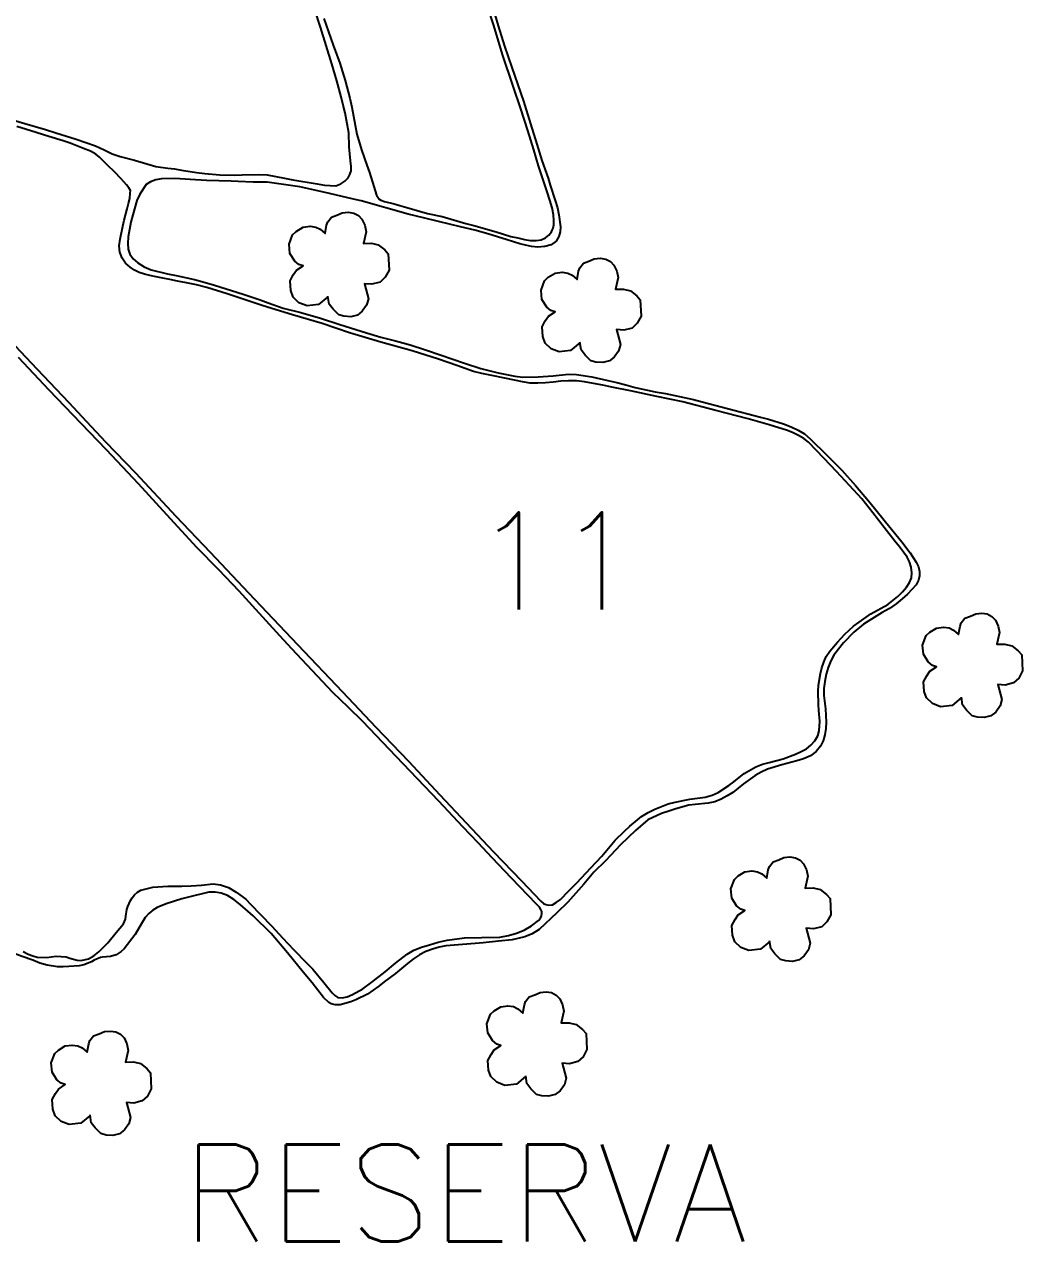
# Model space of a CAD drawing. Extents: x 725464 to 749663, y 7823017 to 7831417.
# Drawn here: x 734263 to 734798, y 7828279 to 7828931 of the extents above; entities that cross this region are included whole.
import ezdxf

# ---------------------------------------------------------------- set-up
doc = ezdxf.new("R2010")
doc.units = 0
doc.header["$MEASUREMENT"] = 0
doc.linetypes.add('CONTINUO', pattern=[0])
doc.layers.add('0114000011', color=1, linetype='Continuous', lineweight=25)
doc.layers.add('TEXTO_DIVERSOS', color=7, linetype='Continuous', lineweight=5)
for name, color, linetype in [('0114000011002', 5, 'Continuous'), ('0114000011003', 5, 'Continuous'), ('0114000011010', 5, 'Continuous'), ('0114000011011', 5, 'Continuous'), ('SIMBOLO ARVORE', 118, 'Continuous'), ('TEXTO_NUN_TAL', 7, 'Continuous')]:
    doc.layers.add(name, color=color, linetype=linetype)
doc.styles.add('SIMPLEX', font='simplex', dxfattribs={"height": 0.2})

msp = doc.modelspace()

# ---------------------------------------------------------------- linework, layer by layer
at = {"layer": '0114000011', "linetype": 'CONTINUO', "flags": 128}
msp.add_lwpolyline([(733914.51, 7829403.57), (733927.72, 7829379.37), (733939.25, 7829358.04), (733940.52, 7829355.74), (733942.14, 7829353.5), (733945.21, 7829352.61), (733948.87, 7829351.92), (733954.31, 7829351.18), (733961.79, 7829350.2), (733965.97, 7829349.86), (733970.23, 7829349.42), (733979.07, 7829348.38), (733983.39, 7829347.7), (733992.08, 7829346.82), (734001.91, 7829346.74), (734017.5, 7829346.58), (734027.18, 7829346.94), (734033.14, 7829344.98), (734036.57, 7829343.68), (734043.61, 7829341.04), (734052.33, 7829337.6), (734062.17, 7829333.56), (734072.37, 7829329.3), (734082.58, 7829325.09), (734092.87, 7829321.45), (734102.89, 7829318.32), (734107.97, 7829317.21), (734112.93, 7829316.06), (734117.65, 7829314.59), (734126.57, 7829311.11), (734135.98, 7829308.5), (734151.65, 7829305.13), (734157.2, 7829303.82), (734168.03, 7829301.18), (734172.99, 7829299.72), (734177.44, 7829298.28), (734181.41, 7829296.45), (734185.24, 7829294.22), (734189.05, 7829291.37), (734195.94, 7829284.79), (734199.02, 7829281.84), (734201.98, 7829279.59), (734205.16, 7829278.25), (734208.7, 7829277.83), (734212.43, 7829278.29), (734216.26, 7829279.23), (734219.71, 7829280.78), (734222.67, 7829282.72), (734225.09, 7829284.72), (734230.24, 7829289.57), (734233.21, 7829292.51), (734240.04, 7829298.7), (734243.9, 7829302), (734247.92, 7829305.26), (734251.93, 7829308.59), (734255.78, 7829312.08), (734266.71, 7829323.19), (734273.44, 7829331.06), (734276.65, 7829334.92), (734279.75, 7829338.47), (734282.9, 7829341.4), (734286.31, 7829344.07), (734289.88, 7829346.33), (734293.9, 7829347.98), (734298.12, 7829349.02), (734302.49, 7829349.51), (734306.9, 7829349.51), (734311.34, 7829349.23), (734320.44, 7829347.73), (734325.01, 7829346.48), (734329.58, 7829344.96), (734334.11, 7829343.37), (734346.76, 7829338.92), (734350.73, 7829337.43), (734359.03, 7829334.04), (734367.48, 7829329.89), (734374.9, 7829325.01), (734378.35, 7829322.5), (734385.3, 7829317.21), (734387.96, 7829314.7), (734391.44, 7829311.06), (734395.78, 7829306.07), (734399.29, 7829301.25), (734400.89, 7829298.51), (734402.19, 7829295.92), (734403.25, 7829293.37), (734404.47, 7829290.42), (734406.8, 7829283.96), (734409.36, 7829275.36), (734412.91, 7829263.26), (734417.1, 7829250.76), (734419.24, 7829244.1), (734423.19, 7829230.4), (734425.45, 7829223.37), (734426.62, 7829219.81), (734430.16, 7829208.98), (734436.01, 7829190.55), (734441.9, 7829172.02), (734444.27, 7829164.36), (734447.18, 7829155.14), (734450.67, 7829144.29), (734455.05, 7829131.28), (734457.92, 7829122.74), (734460.46, 7829114.36), (734464.26, 7829102.4), (734468.16, 7829089.88), (734471.46, 7829078.16), (734477.61, 7829060.13), (734484.24, 7829039.4), (734487.29, 7829029.52), (734491.76, 7829015.72), (734495.93, 7829001.45), (734501.59, 7828982.4), (734504.42, 7828972.8), (734507.22, 7828962.55), (734510.25, 7828952.03), (734513.54, 7828941.22), (734516.79, 7828930.38), (734520.18, 7828919.39), (734524.09, 7828907.95), (734530.35, 7828889.95), (734534.22, 7828877.83), (734537.5, 7828866.81), (734540.22, 7828858.19), (734543.62, 7828848.66), (734544.61, 7828844.99), (734547.43, 7828836.67), (734548.53, 7828832.78), (734549.37, 7828829.01), (734550.27, 7828822.56), (734550.04, 7828819.82), (734549.29, 7828817.32), (734547.85, 7828814.94), (734545.27, 7828812.99), (734541.75, 7828812), (734538.06, 7828811.77), (734534.65, 7828812.12), (734531.51, 7828812.72), (734528.37, 7828813.54), (734521.61, 7828815.68), (734511.35, 7828818.84), (734504.32, 7828820.72), (734496.63, 7828822.58), (734484.9, 7828825.4), (734476.78, 7828827.36), (734468.54, 7828829.46), (734443.36, 7828836.46), (734439.22, 7828837.47), (734426.52, 7828840.52), (734418.52, 7828842.28), (734410.58, 7828843.99), (734403.12, 7828845.06), (734392.96, 7828846.46), (734385.52, 7828846.61), (734377.52, 7828846.87), (734373.7, 7828846.98), (734360.54, 7828847.5), (734351.71, 7828848.03), (734343.61, 7828848.42), (734336.43, 7828848.32), (734333.33, 7828847.7), (734330.57, 7828846.68), (734328.27, 7828845.29), (734324.75, 7828840.17), (734324.75, 7828840.17), (734323.29, 7828836.7), (734320.99, 7828829.06), (734320.99, 7828829.06), (734320.01, 7828825.05), (734318.64, 7828817.24), (734318.36, 7828813.72), (734318.58, 7828810.7), (734319.48, 7828807.91), (734321.21, 7828805.46), (734323.81, 7828803.27), (734327.12, 7828801.21), (734330.96, 7828799.45), (734339.65, 7828797.31), (734344.26, 7828796.46), (734354.08, 7828794.31), (734359.35, 7828792.89), (734364.76, 7828791.31), (734380.16, 7828786.55), (734389.34, 7828783.54), (734393.63, 7828781.83), (734401.64, 7828778.93), (734411.15, 7828776.63), (734421.6, 7828773.59), (734431.97, 7828770.17), (734446.24, 7828765.7), (734453.99, 7828763.5), (734461.77, 7828761.51), (734469.69, 7828759.3), (734477.86, 7828756.63), (734486.28, 7828753.73), (734498.8, 7828749.47), (734507.55, 7828746.62), (734516.74, 7828744.32), (734525.7, 7828742.46), (734530, 7828742.03), (734538.26, 7828742.22), (734546.28, 7828742.81), (734554.47, 7828743.7), (734558.83, 7828743.45), (734567.09, 7828742.15), (734575.63, 7828740.28), (734580.37, 7828739.15), (734585.26, 7828737.83), (734590.3, 7828736.49), (734600.96, 7828734.23), (734606.4, 7828733.27), (734621.44, 7828730.05), (734626.04, 7828728.83), (734639.61, 7828725.15), (734657.36, 7828720.52), (734661.59, 7828719.51), (734669.76, 7828716.95), (734673.74, 7828715.37), (734677.5, 7828713.58), (734680.99, 7828711.58), (734684, 7828709.01), (734686.91, 7828706.14), (734690.13, 7828702.99), (734693.62, 7828699.56), (734700.89, 7828692.2), (734708.33, 7828684), (734715.22, 7828675.76), (734718.53, 7828671.74), (734724.36, 7828664.5), (734733.09, 7828653.76), (734737.53, 7828647.87), (734740.84, 7828642.9), (734742.01, 7828640.42), (734742.62, 7828637.91), (734742.61, 7828635.53), (734742.03, 7828633.27), (734740.72, 7828630.76), (734736.19, 7828625.77), (734733.31, 7828623.17), (734730.03, 7828620.45), (734726.43, 7828618), (734722.58, 7828615.87), (734712.57, 7828609.67), (734707.46, 7828605.25), (734701.93, 7828599.62), (734699.09, 7828596.29), (734696.71, 7828593.02), (734695.01, 7828589.92), (734693.66, 7828586.43), (734692.6, 7828582.75), (734691.85, 7828578.91), (734691.39, 7828575.1), (734691.29, 7828571.44), (734692.12, 7828564.22), (734692.57, 7828557.16), (734692.37, 7828553.73), (734691.91, 7828550.37), (734690.97, 7828547.12), (734689.5, 7828544.14), (734687.27, 7828541.35), (734684.11, 7828539), (734680.46, 7828537.39), (734676.76, 7828536.35), (734668.87, 7828534.28), (734661.18, 7828531.91), (734657.7, 7828530.33), (734654.45, 7828528.47), (734648.27, 7828523.97), (734642.5, 7828519.47), (734639.58, 7828517.55), (734636.33, 7828515.78), (734632.94, 7828514.46), (734629.42, 7828513.63), (734622.37, 7828513.05), (734618.97, 7828512.65), (734612.08, 7828510.71), (734608.29, 7828509.46), (734604.4, 7828508.2), (734597.01, 7828504.75), (734590.34, 7828499.06), (734582.41, 7828491.32), (734574.26, 7828482.74), (734568.16, 7828476.66), (734562.64, 7828470.21), (734554.23, 7828460.62), (734548.32, 7828454.83), (734538.8, 7828445.9), (734535.06, 7828443.72), (734531.16, 7828442.09), (734524.33, 7828440.5), (734517.08, 7828439.67), (734508.77, 7828438.73), (734504.49, 7828438.44), (734488.84, 7828437.22), (734485.26, 7828436.5), (734481.66, 7828435.48), (734478.09, 7828434.12), (734474.7, 7828432.37), (734471.46, 7828430.27), (734468.22, 7828427.81), (734461.73, 7828422.42), (734455.81, 7828417.83), (734452.8, 7828415.56), (734446.77, 7828411.25), (734440.58, 7828408.25), (734437.81, 7828407.13), (734432.21, 7828405.64), (734429.55, 7828405.5), (734427.32, 7828406.13), (734426.1, 7828406.79), (734423.22, 7828409.53), (734417.12, 7828417.3), (734412.31, 7828423.17), (734404, 7828433.51), (734395.27, 7828443.76), (734385.5, 7828453.26), (734378.53, 7828459.36), (734375.15, 7828462.07), (734371.71, 7828464.19), (734368.34, 7828465.4), (734365.12, 7828466.04), (734361.82, 7828465.97), (734350.91, 7828463.35), (734347.27, 7828462.35), (734338.86, 7828459.79), (734334.13, 7828457.76), (734331.85, 7828456.32), (734329.6, 7828454.57), (734327.75, 7828452.45), (734326.1, 7828449.79), (734324.34, 7828446.69), (734322.33, 7828443.26), (734316.42, 7828435.68), (734314.84, 7828434.23), (734312.07, 7828432.45), (734309.07, 7828431.55), (734307.01, 7828431.28), (734304.89, 7828431.2), (734303.69, 7828431), (734300.26, 7828429.46), (734298.89, 7828428.67), (734294.75, 7828427.02), (734292.26, 7828426.48), (734286.81, 7828426.05), (734283.78, 7828425.92), (734280.77, 7828425.9), (734275.17, 7828426.82), (734271.17, 7828428), (734267.42, 7828429.56), (734261.81, 7828431.49), (734256, 7828433.72), (734253.19, 7828434.5), (734248.11, 7828435.09), (734245.97, 7828434.86), (734241.55, 7828433.93), (734238.25, 7828433.33), (734234.37, 7828433.05), (734225.08, 7828432.8), (734218.93, 7828432.44), (734212.8, 7828432.46), (734209.91, 7828432.83), (734206.84, 7828433.68), (734201.13, 7828436.55), (734198.67, 7828438.31), (734196.57, 7828440.17), (734194.41, 7828442.87), (734192.65, 7828446.05), (734191.33, 7828449.19), (734190.52, 7828452.06), (734190.65, 7828457.08), (734191.43, 7828462.08), (734191.67, 7828464.22), (734191.94, 7828469.04), (734191.54, 7828472.23), (734190.5, 7828478.13), (734189.74, 7828484.44), (734189.32, 7828493.39), (734188.86, 7828497.44), (734187.97, 7828501.04), (734186.44, 7828504.72), (734184.76, 7828507.31), (734182.82, 7828509.6), (734180.66, 7828511.48), (734178.06, 7828512.92), (734175.17, 7828513.68), (734172.18, 7828513.8), (734169.46, 7828513.71), (734166.92, 7828513.13), (734162.89, 7828511.92), (734161.82, 7828511.36), (734158.22, 7828508.95), (734155.89, 7828507.03), (734151.74, 7828503.02), (734150.1, 7828501.09), (734146.8, 7828497.09), (734143.2, 7828492.56), (734138.85, 7828485.77), (734136.1, 7828481.5), (734133.81, 7828478.45), (734130.96, 7828474.52), (734128.99, 7828472.05), (734124.8, 7828467.48), (734122.17, 7828463.24), (734119.95, 7828456.42), (734117.63, 7828449.86), (734112.53, 7828438.58), (734108.39, 7828430.85), (734103.75, 7828422.99), (734096.81, 7828415.53), (734093.68, 7828412.06), (734087.85, 7828405.36), (734082.23, 7828397.13), (734079.41, 7828393.09), (734073.55, 7828384.83), (734066.07, 7828379.82), (734061.8, 7828377.97), (734052.44, 7828375.74), (734037.62, 7828378.62), (734033.02, 7828380.79), (734024.57, 7828385.46), (734019.37, 7828387.48), (734016.93, 7828387.91), (734010.78, 7828387.86), (733999.41, 7828385.28), (733994.15, 7828383.23), (733984.33, 7828377.63), (733979.33, 7828367.43), (733977.81, 7828362.07), (733976.67, 7828349.78), (733975.5, 7828339.38), (733974.75, 7828334.59), (733972.38, 7828323.51), (733963.21, 7828322.55), (733958.4, 7828324.37), (733949.16, 7828330.65), (733939.56, 7828339.72), (733935.31, 7828344.77), (733928.58, 7828355.11), (733922.37, 7828365.27), (733919.2, 7828369.43), (733909.88, 7828377.56), (733904.02, 7828380.1), (733899.53, 7828381.34), (733889.28, 7828382.74), (733877.57, 7828383.61), (733872, 7828383.72), (733861.14, 7828383.31), (733850.33, 7828381.56), (733844.79, 7828380.88), (733833.76, 7828379.96), (733822.94, 7828381.16), (733817.78, 7828381.93), (733807.58, 7828383.88), (733799.93, 7828387.44), (733795.78, 7828391.47), (733788.58, 7828401.93), (733780.03, 7828415.12), (733775.8, 7828421.75), (733767.35, 7828435.2), (733760.43, 7828448.45), (733757.07, 7828454.95), (733749.68, 7828469.41), (733738.49, 7828479.71), (733728.89, 7828487.35), (733719.53, 7828494.99), (733714.54, 7828498.61), (733703.25, 7828505.96), (733692.5, 7828514.66), (733687.13, 7828519.3), (733676.47, 7828529.08), (733666.91, 7828538.29), (733662.63, 7828542.93), (733659.04, 7828547.4), (733654.58, 7828551.87), (733647.9, 7828561.8), (733644.88, 7828565.7), (733642.05, 7828568.92), (733636, 7828574.78), (733631.26, 7828583.52), (733630.01, 7828589.14), (733630.09, 7828610.2), (733630.05, 7828615.22), (733629.86, 7828625), (733626.85, 7828633.52), (733625.5, 7828638.61), (733623.48, 7828649.46), (733625.95, 7828677.66), (733624.21, 7828685.01), (733622.73, 7828687.93), (733617.27, 7828694.34), (733610.93, 7828702.96), (733607.9, 7828707.48), (733602.07, 7828717), (733598.24, 7828727.55), (733596.91, 7828733.02), (733595.56, 7828743.91), (733597.06, 7828754.73), (733597.89, 7828760.09), (733599.73, 7828770.97), (733601.4, 7828781.88), (733602.94, 7828787.34), (733607.14, 7828797.02), (733612.99, 7828806.24), (733615.57, 7828810.49), (733619.76, 7828817.81), (733619.62, 7828826.15), (733619.4, 7828830.63), (733618.61, 7828840.45), (733622.2, 7828849), (733624.46, 7828853.56), (733629.99, 7828863.56), (733635.26, 7828872.94), (733637.98, 7828877.99), (733643.71, 7828889.05), (733650.25, 7828900.85), (733653.25, 7828906.8), (733658.92, 7828919.23), (733663.8, 7828930.88), (733665.81, 7828936.07), (733669.97, 7828948.06), (733668.27, 7828948.5), (733660.57, 7828951.45), (733654.59, 7828954.77), (733650.75, 7828957.22), (733647.97, 7828965.43), (733649.28, 7828972.98), (733653.34, 7828980.86), (733655.33, 7828988.86), (733656.33, 7828992.93), (733658.23, 7829000.81), (733660.43, 7829009.71), (733661.76, 7829014.25), (733664.73, 7829023.18), (733667.72, 7829031.24), (733669.44, 7829035.39), (733673.25, 7829043.81), (733677.16, 7829050.33), (733679.41, 7829053.25), (733684.4, 7829058.01), (733688.73, 7829059.2), (733691.87, 7829058.45), (733697.79, 7829055.34), (733701.46, 7829047.2), (733703.14, 7829043.71), (733706.9, 7829036.33), (733710.57, 7829029.04), (733712.17, 7829025.97), (733714.99, 7829020.79), (733718.19, 7829014.87), (733719.91, 7829011.98), (733723.86, 7829005.85), (733726.82, 7829000.81), (733728.28, 7828998.36), (733730.66, 7828994.47), (733733.12, 7828993.33), (733733.62, 7828993.34), (733737.24, 7828995.14), (733740.88, 7828998.3), (733742.33, 7829000.11), (733745.25, 7829005.19), (733748.5, 7829012.98), (733749.98, 7829017), (733752.7, 7829025.34), (733758.01, 7829047.73), (733759.51, 7829056.56), (733760.25, 7829061.09), (733761.7, 7829070.21), (733762.58, 7829078.59), (733763.81, 7829083.45), (733767.49, 7829092.94), (733770.96, 7829100.86), (733772.58, 7829104.62), (733775.66, 7829111.94), (733778.72, 7829118.81), (733781.23, 7829122.32), (733787.11, 7829127.8), (733794.88, 7829132.58), (733799.13, 7829134.81), (733808.08, 7829138.84), (733816.35, 7829142.14), (733820.8, 7829143.81), (733830.28, 7829147.16), (733839.26, 7829149.99), (733843.58, 7829151.4), (733852.11, 7829154.27), (733860.24, 7829156.92), (733863.77, 7829158.06), (733869.54, 7829159.88), (733874.36, 7829161.86), (733876.1, 7829162.7), (733879, 7829164.47), (733881.38, 7829165.83), (733881.61, 7829166.08), (733879.48, 7829169.01), (733877.21, 7829171.67), (733871.31, 7829177.88), (733865.47, 7829183.57), (733862.57, 7829185.57), (733855.56, 7829188.82), (733847.21, 7829190.67), (733842.79, 7829191.42), (733833.27, 7829192.6), (733824.78, 7829193.72), (733820.39, 7829194.44), (733811.89, 7829196.09), (733803.9, 7829196.75), (733800.08, 7829197.05), (733793, 7829197.54), (733785.62, 7829197.71), (733781.86, 7829197.84), (733765.67, 7829198.58), (733761.46, 7829198.68), (733753.33, 7829198.67), (733745.14, 7829197.88), (733741.49, 7829197.23), (733726.74, 7829193.14), (733723.07, 7829192.26), (733716.33, 7829190.94), (733707.88, 7829189.39), (733703.87, 7829188.52), (733695.78, 7829186.47), (733686.88, 7829184.69), (733682.56, 7829184.46), (733674.34, 7829185.73), (733669.24, 7829194.16), (733667.31, 7829198.42), (733664.23, 7829207.49), (733661.61, 7829216.49), (733660.24, 7829221.01), (733657.34, 7829230.24), (733653.85, 7829240.14), (733652.04, 7829244.81), (733648.12, 7829253.96), (733644.45, 7829263.5), (733642.77, 7829268.42), (733639.83, 7829278.23), (733637.6, 7829286.45), (733637.48, 7829290.93), (733639.64, 7829297.95), (733645.85, 7829305.9), (733648.94, 7829309.69), (733655.42, 7829317.34), (733661.87, 7829324.38), (733665, 7829327.73), (733671.07, 7829334.07), (733677.46, 7829340.31), (733683.79, 7829346.36), (733687, 7829349.41), (733694.26, 7829355.74), (733698, 7829358.89), (733705.69, 7829365.12), (733712.43, 7829370.18), (733715.65, 7829372.44), (733721.51, 7829376.26), (733728.67, 7829380.89), (733731.94, 7829382.96), (733737.76, 7829386.52), (733742.71, 7829389.37), (733750.85, 7829393.98), (733756.82, 7829397.13), (733759.96, 7829398.76), (733766.65, 7829402.2), (733773.36, 7829405.23), (733776.65, 7829406.66), (733783.32, 7829409.45), (733789.53, 7829411.03), (733793.43, 7829411.55), (733802.05, 7829411.98), (733812.18, 7829411.72), (733817.58, 7829411.54), (733829.06, 7829411.06), (733841.2, 7829410.58), (733847.32, 7829410.39), (733859.83, 7829410.12), (733865.44, 7829409.8), (733876.53, 7829409.12), (733887.68, 7829408.31), (733898.53, 7829406.76), (733903.08, 7829406.04), (733910.4, 7829404.75)], close=True, dxfattribs=at)
at = {"layer": '0114000011002'}
msp.add_lwpolyline([(734423.4, 7828934.17), (734428.41, 7828919.92), (734431.91, 7828910.31), (734434.89, 7828900.95), (734437.35, 7828891.48), (734438.45, 7828886.73), (734440.2, 7828876.99), (734441.1, 7828872.29), (734443.66, 7828863.78), (734445.03, 7828859.69), (734446.36, 7828855.61), (734447.79, 7828851.65), (734450.15, 7828844.27), (734451.61, 7828839.48), (734453.1, 7828837.45), (734454.01, 7828836.91), (734455.92, 7828836.2), (734461.02, 7828834.86), (734464.19, 7828833.98), (734467.79, 7828832.89), (734478.96, 7828829.82), (734486.74, 7828828.05), (734499.45, 7828824.39), (734503.72, 7828823.31), (734515.81, 7828819.86), (734523.66, 7828817.49), (734527.41, 7828816.61), (734530.94, 7828815.85), (734534.19, 7828815.34), (734537.18, 7828815.21), (734539.92, 7828815.62), (734542.15, 7828816.63), (734543.99, 7828818.17), (734545.36, 7828819.96), (734545.82, 7828820.79), (734546.25, 7828821.89), (734546.61, 7828823.63), (734546.67, 7828825.94), (734546.42, 7828829.06), (734545.72, 7828832.74), (734544.58, 7828836.86), (734543.09, 7828841.36), (734541.41, 7828846.19), (734538.49, 7828855.24), (734535.84, 7828863.85), (734532.63, 7828874.2), (734528.9, 7828885.83), (734524.83, 7828897.92), (734519.12, 7828914.99), (734514.45, 7828930.57), (734511.2, 7828940.26)], dxfattribs=at)
at = {"layer": '0114000011003'}
msp.add_lwpolyline([(734251.13, 7828881.48), (734263.11, 7828878.03), (734274.29, 7828874.72), (734279.83, 7828873.05), (734290.61, 7828869.61), (734301.02, 7828866.01), (734305.72, 7828863.83), (734310.02, 7828861.8), (734314.25, 7828860.21), (734321.88, 7828858.26), (734333.36, 7828854.93), (734339.9, 7828854.03), (734343.32, 7828853.62), (734347.1, 7828853.03), (734355.24, 7828851.65), (734359.56, 7828851.11), (734367.75, 7828850.38), (734375.3, 7828850.36), (734379.59, 7828850.48), (734388.49, 7828850.65), (734393.09, 7828850.47), (734402.34, 7828848.76), (734406.72, 7828847.82), (734411.12, 7828847.09), (734415.58, 7828846.38), (734419.8, 7828845.63), (734423.7, 7828844.85), (734429.87, 7828844.57), (734432.55, 7828845.55), (734434.74, 7828847.03), (734436.37, 7828848.86), (734437.41, 7828850.69), (734437.98, 7828852.63), (734438.07, 7828854.99), (734437.66, 7828858.05), (734437.05, 7828865.39), (734436.79, 7828872.92), (734435.58, 7828879.8), (734434.75, 7828883.71), (734433.79, 7828887.86), (734432.76, 7828892.25), (734430.45, 7828900.93), (734427.75, 7828909.98), (734424.65, 7828919.8), (734421.61, 7828929.62), (734418.59, 7828938.94)], dxfattribs=at)
at = {"layer": '0114000011010'}
msp.add_lwpolyline([(734262.24, 7828434.13), (734264.99, 7828432.83), (734267.39, 7828431.81), (734269.83, 7828431.22), (734274.93, 7828430.99), (734277.38, 7828431.27), (734280.06, 7828431.72), (734285.26, 7828431.25), (734287.24, 7828430.63), (734289.23, 7828429.98), (734291.23, 7828429.48), (734293.31, 7828429.42), (734297.24, 7828430.24), (734300.1, 7828431.86), (734302.81, 7828434.03), (734307.59, 7828438.73), (734312.12, 7828444.36), (734315.99, 7828449.05), (734317.06, 7828451.49), (734317.35, 7828453.02), (734317.93, 7828456.65), (734318.36, 7828458.29), (734319.76, 7828461.42), (734320.71, 7828462.9), (734322, 7828464.46), (734323.63, 7828465.91), (734325.43, 7828467.01), (734327.52, 7828467.63), (734331.73, 7828468.72), (734339.74, 7828469.27), (734347.35, 7828469.27), (734352.33, 7828469.41), (734357.91, 7828469.78), (734364.07, 7828470.4), (734368, 7828469.89), (734370.15, 7828469.22), (734372.24, 7828468.45), (734376.47, 7828466.02), (734381.58, 7828462.16), (734384.17, 7828459.6), (734389.47, 7828454.09), (734395.49, 7828447.68), (734401.29, 7828441.46), (734407.35, 7828435.05), (734414.16, 7828428.08), (734417.43, 7828424.63), (734423.49, 7828417.49), (734427.83, 7828412.07), (734429.29, 7828410.54), (734430.96, 7828409.54), (734433.19, 7828409.25), (734435.88, 7828409.84), (734438.75, 7828411.08), (734444.24, 7828414.24), (734449.16, 7828417.66), (734456.27, 7828423.36), (734461.73, 7828427.99), (734468.04, 7828432.75), (734471.65, 7828434.88), (734475.69, 7828436.55), (734480.03, 7828437.79), (734484.6, 7828439.11), (734489.46, 7828440.28), (734498.7, 7828441.44), (734507.88, 7828441.59), (734517.76, 7828441.88), (734522.31, 7828442.66), (734526.6, 7828443.98), (734530.74, 7828445.69), (734534.6, 7828447.97), (734538.46, 7828450.85), (734538.46, 7828450.85), (734539.42, 7828452.09), (734540.05, 7828453.32), (734540.25, 7828454.45), (734540.13, 7828455.54), (734539.71, 7828456.72), (734538.95, 7828457.96), (734537.61, 7828459.45), (734532.66, 7828464.43), (734523.9, 7828473.46), (734513.58, 7828484.3), (734506.04, 7828492.38), (734497.87, 7828501.05), (734485.01, 7828514.71), (734469.68, 7828530.88), (734458.64, 7828542.49), (734444.26, 7828557.5), (734436.53, 7828565.15), (734428.27, 7828572.98), (734428.27, 7828572.98), (734406.21, 7828596.46), (734406.21, 7828596.46), (734406.21, 7828596.46), (734399.77, 7828603.41), (734385.24, 7828619.48), (734377.98, 7828627.25), (734367.13, 7828638.66), (734355.41, 7828650.77), (734339.23, 7828668.18), (734324.02, 7828684.76), (734306.92, 7828702.99), (734293.39, 7828717.12), (734276.26, 7828735.06), (734259.85, 7828752.53)], dxfattribs=at)
at = {"layer": '0114000011011'}
msp.add_lwpolyline([(734252.03, 7828765.11), (734269.54, 7828746.5), (734286.75, 7828728.4), (734296.16, 7828718.27), (734296.16, 7828718.27), (734306.35, 7828707.32), (734322.43, 7828690.78), (734344.11, 7828667.51), (734362.54, 7828648.13), (734383.09, 7828626.35), (734409.37, 7828598.65), (734433.41, 7828573.31), (734451.33, 7828554.44), (734468.73, 7828536.23), (734485.64, 7828518.09), (734499.59, 7828503.18), (734514.35, 7828487.63), (734529.38, 7828472.11), (734539.67, 7828461.18), (734541.05, 7828459.97), (734542.31, 7828459.33), (734543.93, 7828458.94), (734545.87, 7828459.24), (734547.96, 7828460.36), (734550.22, 7828462.11), (734554.53, 7828466.54), (734558.88, 7828471.06), (734566.44, 7828478.99), (734572.29, 7828485.3), (734579.52, 7828493.87), (734584.42, 7828498.73), (734587.3, 7828501.29), (734590.34, 7828503.88), (734593.63, 7828506.44), (734597.11, 7828508.69), (734600.71, 7828510.48), (734604.34, 7828511.97), (734607.98, 7828513.3), (734611.71, 7828514.3), (734619.48, 7828515.76), (734627.74, 7828516.95), (734631.43, 7828517.94), (734634.7, 7828519.45), (734640.4, 7828523.12), (734643.16, 7828525.06), (734648.58, 7828529.54), (734654.84, 7828533.23), (734658.45, 7828534.59), (734662.11, 7828535.5), (734669.5, 7828537.51), (734676.2, 7828539.99), (734679.25, 7828541.33), (734682, 7828542.87), (734684.43, 7828544.72), (734686.53, 7828547.04), (734688.03, 7828549.76), (734688.84, 7828552.49), (734689.09, 7828557.71), (734688.61, 7828563.41), (734688.38, 7828566.58), (734688.25, 7828573.46), (734688.47, 7828576.85), (734689.47, 7828583.19), (734690.21, 7828586.23), (734691.24, 7828589.3), (734692.62, 7828592.35), (734694.47, 7828595.23), (734698.61, 7828600.01), (734702.59, 7828604.24), (734707.13, 7828608.51), (734710.23, 7828610.73), (734716.51, 7828615.16), (734725.52, 7828620.22), (734730.94, 7828624.48), (734733.4, 7828626.92), (734735.63, 7828629.51), (734737.3, 7828631.95), (734738.25, 7828634.47), (734738.46, 7828637.21), (734738.11, 7828640.16), (734737.27, 7828642.98), (734735.91, 7828645.57), (734734.04, 7828648.24), (734731.84, 7828651.08), (734729.35, 7828654.18), (734723.73, 7828661.46), (734717.65, 7828669.21), (734711.74, 7828676.73), (734704.98, 7828683.91), (734698.11, 7828691.39), (734691.54, 7828698.36), (734683.12, 7828707.12), (734680.54, 7828709.05), (734677.82, 7828710.72), (734674.89, 7828712.14), (734671.85, 7828713.34), (734662.1, 7828716.54), (734650.7, 7828719.61), (734633.43, 7828724.21), (734615.76, 7828728.72), (734601.9, 7828731.62), (734587.68, 7828734.6), (734577.81, 7828736.57), (734572.89, 7828737.65), (734567.96, 7828738.7), (734563.16, 7828739.5), (734558.73, 7828739.99), (734554.54, 7828739.97), (734550.44, 7828739.82), (734546.37, 7828739.41), (734542.21, 7828738.91), (734538.08, 7828738.73), (734533.95, 7828738.86), (734529.86, 7828739.5), (734525.57, 7828740.39), (734521.25, 7828741.32), (734512.54, 7828743.03), (734508.04, 7828743.89), (734503.54, 7828745.13), (734494.72, 7828748.22), (734484.8, 7828751.66), (734470.79, 7828756.08), (734453.87, 7828760.69), (734437.19, 7828765.73), (734422.52, 7828770.75), (734406.65, 7828775.38), (734390.97, 7828780.28), (734371.66, 7828786.75), (734360.67, 7828790.04), (734355.15, 7828791.42), (734349.85, 7828792.54), (734345.05, 7828793.53), (734340.89, 7828794.28), (734337.11, 7828795.1), (734333.56, 7828795.8), (734330.19, 7828796.43), (734327.26, 7828797.16), (734324.52, 7828798.18), (734321.96, 7828799.32), (734319.57, 7828801), (734317.22, 7828803.09), (734315.29, 7828805.85), (734314.17, 7828808.97), (734313.8, 7828812.35), (734314.22, 7828815.91), (734315.72, 7828822.92), (734316.44, 7828826.14), (734317.95, 7828832.22), (734318.72, 7828835.13), (734319.37, 7828837.83), (734319.66, 7828840.61), (734319.81, 7828842.03), (734318.9, 7828843.45), (734317.74, 7828845.06), (734316.26, 7828846.78), (734314.68, 7828848.45), (734311.37, 7828851.93), (734307.33, 7828855.74), (734303.17, 7828859.84), (734301.25, 7828861.5), (734298.39, 7828863.09), (734294.61, 7828864.61), (734291.04, 7828866.02), (734287.44, 7828867.36), (734283.66, 7828868.61), (734276.06, 7828870.98), (734266.34, 7828874.02), (734258.9, 7828876.37)], dxfattribs=at)
at = {"layer": 'SIMBOLO ARVORE', "linetype": 'CONTINUO'}
for points in [[(734425.45, 7828784.96, 0), (734420.61, 7828780.9, 0), (734414.47, 7828780.19, 0), (734410.09, 7828781.89, 0), (734406.99, 7828784.95, 0), (734405.7, 7828788.44, 0), (734405.35, 7828793.61, 0), (734407.03, 7828796.87, 0), (734408.8, 7828799.28, 0), (734412.33, 7828801.68, 0), (734410.08, 7828802.4, 0), (734407.86, 7828804.23, 0), (734405.25, 7828808.34, 0), (734404.78, 7828813.24, 0), (734406.67, 7828818.34, 0), (734408.64, 7828820.17, 0), (734412.25, 7828822.38, 0), (734416.04, 7828822.88, 0), (734419.07, 7828822.45, 0), (734421.47, 7828821.34, 0), (734424.09, 7828819, 0), (734424.88, 7828823.48, 0), (734425.55, 7828825.27, 0), (734427.51, 7828827.75, 0), (734430.43, 7828828.82, 0), (734433.28, 7828830.08, 0), (734436.48, 7828830.38, 0), (734439.51, 7828829.95, 0), (734441.98, 7828828.64, 0), (734443.8, 7828826.67, 0), (734445.41, 7828823.51, 0), (734446.03, 7828819.99, 0), (734444.58, 7828813.72, 0), (734448.97, 7828813.79, 0), (734452.6, 7828812.92, 0), (734456.03, 7828810.2, 0), (734457.93, 7828808.03, 0), (734458.44, 7828799.4, 0), (734456.32, 7828795.54, 0), (734453.51, 7828792.96, 0), (734449.09, 7828791.78, 0), (734445.21, 7828792.12, 0), (734447.28, 7828784.06, 0), (734446.33, 7828780.63, 0), (734444, 7828777.35, 0), (734441.44, 7828775.31, 0), (734437.79, 7828774.41, 0), (734434.18, 7828774.63, 0), (734431.47, 7828775.4, 0), (734428.36, 7828778.45, 0), (734426.25, 7828781.2, 0), (734425.6, 7828785.38, 0)], [(734560.49, 7828760.34, 0), (734555.66, 7828756.28, 0), (734549.51, 7828755.57, 0), (734545.13, 7828757.27, 0), (734542.03, 7828760.32, 0), (734540.74, 7828763.82, 0), (734540.4, 7828768.99, 0), (734542.07, 7828772.25, 0), (734543.84, 7828774.66, 0), (734547.38, 7828777.06, 0), (734545.12, 7828777.78, 0), (734542.91, 7828779.61, 0), (734540.29, 7828783.72, 0), (734539.82, 7828788.62, 0), (734541.71, 7828793.72, 0), (734543.69, 7828795.55, 0), (734547.29, 7828797.76, 0), (734551.08, 7828798.26, 0), (734554.11, 7828797.83, 0), (734556.51, 7828796.72, 0), (734559.13, 7828794.38, 0), (734559.92, 7828798.86, 0), (734560.59, 7828800.65, 0), (734562.55, 7828803.13, 0), (734565.47, 7828804.2, 0), (734568.32, 7828805.46, 0), (734571.52, 7828805.76, 0), (734574.55, 7828805.33, 0), (734577.02, 7828804.02, 0), (734578.85, 7828802.05, 0), (734580.45, 7828798.89, 0), (734581.07, 7828795.37, 0), (734579.62, 7828789.1, 0), (734584.01, 7828789.17, 0), (734587.64, 7828788.3, 0), (734591.07, 7828785.58, 0), (734592.97, 7828783.41, 0), (734593.48, 7828774.78, 0), (734591.36, 7828770.92, 0), (734588.55, 7828768.34, 0), (734584.13, 7828767.16, 0), (734580.25, 7828767.5, 0), (734582.32, 7828759.44, 0), (734581.37, 7828756.01, 0), (734579.04, 7828752.73, 0), (734576.48, 7828750.69, 0), (734572.83, 7828749.79, 0), (734569.22, 7828750.01, 0), (734566.51, 7828750.78, 0), (734563.4, 7828753.83, 0), (734561.29, 7828756.58, 0), (734560.64, 7828760.76, 0)], [(734764.85, 7828570.09, 0), (734760.02, 7828566.03, 0), (734753.87, 7828565.32, 0), (734749.5, 7828567.02, 0), (734746.39, 7828570.07, 0), (734745.11, 7828573.57, 0), (734744.76, 7828578.73, 0), (734746.43, 7828581.99, 0), (734748.2, 7828584.41, 0), (734751.74, 7828586.8, 0), (734749.49, 7828587.52, 0), (734747.27, 7828589.36, 0), (734744.66, 7828593.47, 0), (734744.19, 7828598.37, 0), (734746.07, 7828603.47, 0), (734748.05, 7828605.3, 0), (734751.66, 7828607.5, 0), (734755.45, 7828608.01, 0), (734758.48, 7828607.58, 0), (734760.87, 7828606.47, 0), (734763.5, 7828604.13, 0), (734764.28, 7828608.6, 0), (734764.95, 7828610.39, 0), (734766.91, 7828612.87, 0), (734769.83, 7828613.95, 0), (734772.68, 7828615.21, 0), (734775.89, 7828615.5, 0), (734778.92, 7828615.07, 0), (734781.38, 7828613.77, 0), (734783.21, 7828611.79, 0), (734784.81, 7828608.63, 0), (734785.44, 7828605.11, 0), (734783.98, 7828598.85, 0), (734788.37, 7828598.91, 0), (734792.01, 7828598.04, 0), (734795.43, 7828595.33, 0), (734797.33, 7828593.16, 0), (734797.84, 7828584.53, 0), (734795.73, 7828580.66, 0), (734792.92, 7828578.09, 0), (734788.49, 7828576.91, 0), (734784.61, 7828577.25, 0), (734786.68, 7828569.19, 0), (734785.73, 7828565.76, 0), (734783.4, 7828562.48, 0), (734780.84, 7828560.43, 0), (734777.19, 7828559.54, 0), (734773.58, 7828559.76, 0), (734770.87, 7828560.52, 0), (734767.76, 7828563.58, 0), (734765.65, 7828566.33, 0), (734765, 7828570.5, 0)], [(734662.14, 7828439.44, 0), (734657.3, 7828435.38, 0), (734651.16, 7828434.68, 0), (734646.78, 7828436.38, 0), (734643.68, 7828439.43, 0), (734642.39, 7828442.93, 0), (734642.05, 7828448.09, 0), (734643.72, 7828451.35, 0), (734645.49, 7828453.76, 0), (734649.02, 7828456.16, 0), (734646.77, 7828456.88, 0), (734644.55, 7828458.71, 0), (734641.94, 7828462.83, 0), (734641.47, 7828467.72, 0), (734643.36, 7828472.82, 0), (734645.34, 7828474.65, 0), (734648.94, 7828476.86, 0), (734652.73, 7828477.37, 0), (734655.76, 7828476.93, 0), (734658.16, 7828475.83, 0), (734660.78, 7828473.48, 0), (734661.57, 7828477.96, 0), (734662.24, 7828479.75, 0), (734664.2, 7828482.23, 0), (734667.12, 7828483.3, 0), (734669.97, 7828484.57, 0), (734673.17, 7828484.86, 0), (734676.2, 7828484.43, 0), (734678.67, 7828483.13, 0), (734680.5, 7828481.15, 0), (734682.1, 7828477.99, 0), (734682.72, 7828474.47, 0), (734681.27, 7828468.2, 0), (734685.66, 7828468.27, 0), (734689.29, 7828467.4, 0), (734692.72, 7828464.68, 0), (734694.62, 7828462.51, 0), (734695.13, 7828453.88, 0), (734693.01, 7828450.02, 0), (734690.2, 7828447.45, 0), (734685.78, 7828446.27, 0), (734681.9, 7828446.61, 0), (734683.97, 7828438.55, 0), (734683.02, 7828435.11, 0), (734680.69, 7828431.83, 0), (734678.13, 7828429.79, 0), (734674.48, 7828428.89, 0), (734670.87, 7828429.11, 0), (734668.16, 7828429.88, 0), (734665.05, 7828432.93, 0), (734662.94, 7828435.69, 0), (734662.29, 7828439.86, 0)], [(734531.41, 7828367.12, 0), (734526.58, 7828363.06, 0), (734520.43, 7828362.35, 0), (734516.06, 7828364.06, 0), (734512.95, 7828367.11, 0), (734511.67, 7828370.61, 0), (734511.32, 7828375.77, 0), (734512.99, 7828379.03, 0), (734514.76, 7828381.44, 0), (734518.3, 7828383.84, 0), (734516.05, 7828384.56, 0), (734513.83, 7828386.39, 0), (734511.22, 7828390.51, 0), (734510.75, 7828395.4, 0), (734512.63, 7828400.5, 0), (734514.61, 7828402.33, 0), (734518.22, 7828404.54, 0), (734522.01, 7828405.05, 0), (734525.04, 7828404.61, 0), (734527.43, 7828403.51, 0), (734530.06, 7828401.16, 0), (734530.84, 7828405.64, 0), (734531.51, 7828407.43, 0), (734533.47, 7828409.91, 0), (734536.39, 7828410.98, 0), (734539.24, 7828412.25, 0), (734542.45, 7828412.54, 0), (734545.48, 7828412.11, 0), (734547.94, 7828410.81, 0), (734549.77, 7828408.83, 0), (734551.37, 7828405.67, 0), (734552, 7828402.15, 0), (734550.54, 7828395.88, 0), (734554.93, 7828395.95, 0), (734558.57, 7828395.08, 0), (734561.99, 7828392.36, 0), (734563.89, 7828390.19, 0), (734564.4, 7828381.56, 0), (734562.29, 7828377.7, 0), (734559.48, 7828375.13, 0), (734555.05, 7828373.94, 0), (734551.17, 7828374.29, 0), (734553.24, 7828366.23, 0), (734552.29, 7828362.79, 0), (734549.96, 7828359.51, 0), (734547.4, 7828357.47, 0), (734543.75, 7828356.57, 0), (734540.14, 7828356.79, 0), (734537.43, 7828357.56, 0), (734534.32, 7828360.61, 0), (734532.21, 7828363.36, 0), (734531.56, 7828367.54, 0)], [(734297.97, 7828346.13, 0), (734293.14, 7828342.07, 0), (734286.99, 7828341.36, 0), (734282.61, 7828343.06, 0), (734279.51, 7828346.11, 0), (734278.23, 7828349.61, 0), (734277.88, 7828354.77, 0), (734279.55, 7828358.03, 0), (734281.32, 7828360.45, 0), (734284.86, 7828362.84, 0), (734282.61, 7828363.56, 0), (734280.39, 7828365.4, 0), (734277.78, 7828369.51, 0), (734277.3, 7828374.41, 0), (734279.19, 7828379.51, 0), (734281.17, 7828381.34, 0), (734284.78, 7828383.54, 0), (734288.57, 7828384.05, 0), (734291.6, 7828383.62, 0), (734293.99, 7828382.51, 0), (734296.62, 7828380.17, 0), (734297.4, 7828384.64, 0), (734298.07, 7828386.43, 0), (734300.03, 7828388.91, 0), (734302.95, 7828389.99, 0), (734305.8, 7828391.25, 0), (734309.01, 7828391.54, 0), (734312.04, 7828391.11, 0), (734314.5, 7828389.81, 0), (734316.33, 7828387.83, 0), (734317.93, 7828384.67, 0), (734318.56, 7828381.15, 0), (734317.1, 7828374.89, 0), (734321.49, 7828374.95, 0), (734325.13, 7828374.08, 0), (734328.55, 7828371.37, 0), (734330.45, 7828369.2, 0), (734330.96, 7828360.57, 0), (734328.85, 7828356.7, 0), (734326.04, 7828354.13, 0), (734321.61, 7828352.95, 0), (734317.73, 7828353.29, 0), (734319.8, 7828345.23, 0), (734318.85, 7828341.8, 0), (734316.52, 7828338.52, 0), (734313.96, 7828336.47, 0), (734310.31, 7828335.58, 0), (734306.7, 7828335.8, 0), (734303.99, 7828336.56, 0), (734300.88, 7828339.62, 0), (734298.77, 7828342.37, 0), (734298.12, 7828346.54, 0)]]:
    msp.add_polyline3d(points, dxfattribs=at)

# ---------------------------------------------------------------- texts
at = {"layer": 'TEXTO_DIVERSOS', "style": 'SIMPLEX'}
msp.add_text('RESERVA', height=52, dxfattribs=at).set_placement((734347.32, 7828278.65))
at = {"layer": 'TEXTO_NUN_TAL', "linetype": 'Continuous', "style": 'SIMPLEX'}
msp.add_text('11', height=52, dxfattribs=at).set_placement((734503.32, 7828617.49))

doc.saveas('drawing.dxf')
